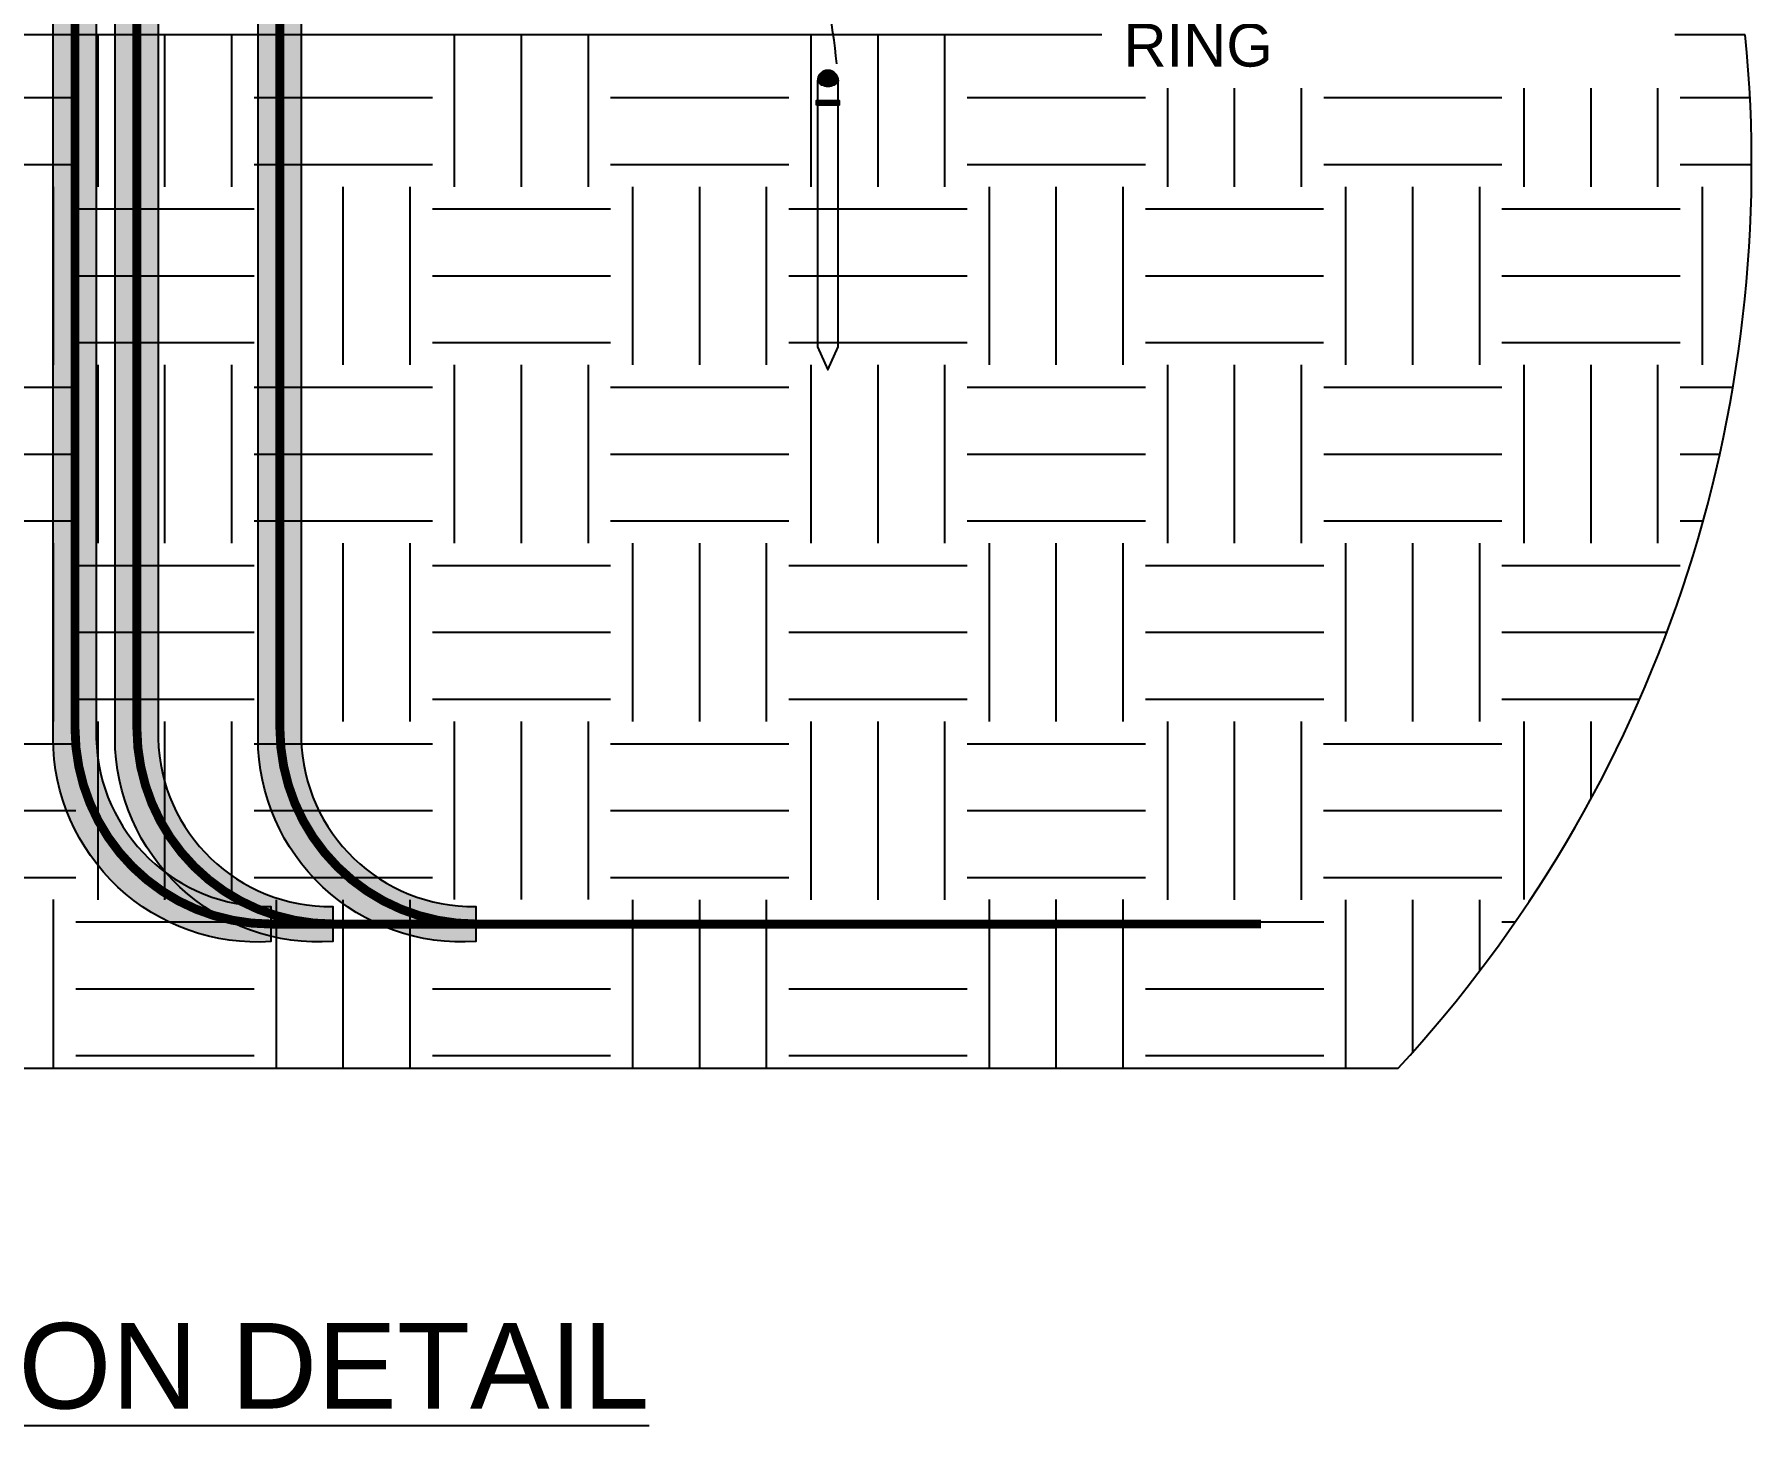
# Paper-space layout 'PV12-03 PCS AUX RACK DETAILS (2)' of a CAD drawing. Header units: feet. Extents: x 5.4 to 34.1, y 1.3 to 21.7.
# Drawn here: x 10.892 to 14.906, y 4.468 to 7.721 of the extents above; entities that cross this region are included whole.
import ezdxf
from ezdxf import colors
from ezdxf.entities.mleader import LeaderData, LeaderLine
from ezdxf.enums import TextEntityAlignment as Align
from ezdxf.math import Vec2, Vec3

# ---------------------------------------------------------------- set-up
doc = ezdxf.new("R2010")
doc.units = ezdxf.units.FT
doc.header["$MEASUREMENT"] = 0
for name, color, linetype in [('DC Homerun', 8, 'Continuous'), ('DETL-HTCH', 253, 'Continuous'), ('DETL-LTLN', 5, 'Continuous'), ('E-POSTS', 4, 'Continuous'), ('G-ANNO-TEXT', 1, 'Continuous'), ('G-ANNO-TEXT @ 1', 1, 'Continuous'), ('PV-COMM-FO', 122, 'FIBER_OPTIC_6 STRAND')]:
    doc.layers.add(name, color=color, linetype=linetype)
doc.styles.add('NEI-A', font='arial.ttf')
doc.linetypes.add('FIBER_OPTIC_6 STRAND', pattern='A,0.2,-0.05,0,-0.05,0.2,-0.15,["FO",Standard,S=0.1,R=0,X=-0.04,Y=-0.05],-0.25,0.2,-0.05,0,-0.05', length=1.2)

# ---------------------------------------------------------------- blocks, each defined once
blk = doc.blocks.new('DETAIL_TITLE')
at = {"style": 'NEI-A'}
blk.add_attdef('DETAIL_TITLE_001', (0.909896588761212, -0.4751383791434918), '', height=0.25, dxfattribs=at)
at = {"style": 'NEI-A', "flags": 8}
blk.add_attdef('#', text='', height=0.25, dxfattribs=at).set_placement((0.5922, -0.5109), align=Align.MIDDLE_CENTER)
at = {"style": 'NEI-A'}
for tag, p in [('SCALE:', (0.9386493124493107, -0.7379200523425924)), ('1"_=_', (1.547398728572484, -0.7379200523425924))]:
    blk.add_attdef(tag, text='', height=0.1094, dxfattribs=at).set_placement(p, align=Align.BOTTOM_LEFT)

psp = doc.layouts.new('PV12-03 PCS AUX RACK DETAILS (2)')

# ---------------------------------------------------------------- hatches: boundary and pattern name
at = {"transparency": 33554513}
h = psp.add_hatch(color=256, dxfattribs=at)
h.dxf.hatch_style = 1
h.paths.add_polyline_path([(11.03638543540968, 10.41296038754566), (10.93544062664451, 10.41296038754566), (10.93544062664451, 9.742321757362756), (11.03638543540967, 9.742321757362756)])
edge = h.paths.add_edge_path()
edge.add_line((11.03638543540967, 9.742321757362756), (10.93544062664451, 9.742321757362756))
edge.add_line((10.93544062664451, 9.742321757362756), (10.93544062664451, 6.074858709195441))
edge.add_arc((11.41267932573339, 6.076163494176602), 0.4772404827462699, 180.1566479970392, 273.7990200490821)
edge.add_line((11.44429976947391, 5.599971698878169), (11.44429973611646, 5.682055032211495))
edge.add_arc((11.4381637454568, 6.08388794161672), 0.4018797549795763, 181.2874011137564, 270.87483886524836, ccw=False)
edge.add_line((11.03638543540967, 6.074858709195397), (11.03638543540968, 9.742321757362756))
h = psp.add_hatch(color=256, dxfattribs=at)
h.dxf.hatch_style = 1
h.paths.add_polyline_path([(11.18103565839879, 10.41306422479524), (11.08009084963363, 10.41306422479524), (11.08009084963363, 9.742425594612328), (11.18103565839879, 9.742425594612328)])
edge = h.paths.add_edge_path()
edge.add_line((11.18103565839879, 9.742425594612328), (11.08009084963363, 9.742425594612328))
edge.add_line((11.08009084963363, 9.742425594612328), (11.08009084963363, 6.074962546445011))
edge.add_arc((11.55732954872251, 6.076267331426178), 0.4772404827462699, 180.1566479970392, 273.7990200490821)
edge.add_line((11.58894999246303, 5.600075536127741), (11.58894995910557, 5.682158869461067))
edge.add_arc((11.58281396844591, 6.083991778866296), 0.4018797549795763, 181.2874011137564, 270.87483886524836, ccw=False)
edge.add_line((11.18103565839878, 6.074962546444973), (11.18103565839879, 9.742425594612332))
h = psp.add_hatch(color=256, dxfattribs=at)
h.dxf.hatch_style = 1
h.paths.add_polyline_path([(11.51529540587426, 10.41306422479524), (11.4143505971091, 10.41306422479524), (11.4143505971091, 9.742425594612328), (11.51529540587426, 9.742425594612328)])
edge = h.paths.add_edge_path()
edge.add_line((11.51529540587426, 9.742425594612328), (11.4143505971091, 9.742425594612328))
edge.add_line((11.4143505971091, 9.742425594612328), (11.4143505971091, 6.074962546445011))
edge.add_arc((11.89158929619798, 6.076267331426178), 0.4772404827462699, 180.1566479970392, 273.7990200490821)
edge.add_line((11.9232097399385, 5.600075536127741), (11.92320970658104, 5.682158869461067))
edge.add_arc((11.91707371592138, 6.083991778866296), 0.4018797549795763, 181.2874011137564, 270.87483886524836, ccw=False)
edge.add_line((11.51529540587426, 6.074962546444973), (11.51529540587426, 9.742425594612332))
at = {"layer": 'DETL-HTCH'}
h = psp.add_hatch(dxfattribs=at)
h.set_pattern_fill('EARTH', color=256, scale=1.666666666666667)
h.set_pattern_definition([(0, (-687.7618135676078, 134.9163641795204), (0.4166666666666666, 0.4166666666666666), [0.4166666666666666, -0.4166666666666666]), (0, (-687.7618135676078, 135.0726141795204), (0.4166666666666666, 0.4166666666666666), [0.4166666666666666, -0.4166666666666666]), (0, (-687.7618135676078, 135.2288641795204), (0.4166666666666666, 0.4166666666666666), [0.4166666666666666, -0.4166666666666666]), (90, (-687.7097302342743, 135.2809475128539), (-0.4166666666666666, 0.4166666666666666), [0.4166666666666666, -0.4166666666666666]), (90, (-687.5534802342743, 135.2809475128539), (-0.4166666666666666, 0.4166666666666666), [0.4166666666666666, -0.4166666666666666]), (90, (-687.3972302342743, 135.2809475128539), (-0.4166666666666666, 0.4166666666666666), [0.4166666666666666, -0.4166666666666666])])
h.paths.add_polyline_path([(14.89070218640114, 7.719796508348751), (7.382403188194473, 7.719796508348524), (5.457437154668298, 7.719796508348751, 0.2110248186853525), (6.243844658717933, 5.331591283962568, 0.2122915759494182), (6.305716810813692, 5.304081612632687), (14.07917391354863, 5.304081612630413, 0.2141534534430628)])
at = {"layer": 'E-POSTS'}
h = psp.add_hatch(color=256, dxfattribs=at)
h.dxf.hatch_style = 1
h.paths.add_polyline_path([(12.77079695291694, 7.612160361671257, -0.5484472093246), (12.72204443393835, 7.612160361671257, -1)])

# ---------------------------------------------------------------- linework, layer by layer
at = {"layer": 'DC Homerun'}
for points in [[(11.03638543540968, 10.41313463514851), (11.03638543540967, 6.074858709195397, 0.4121061334779914), (11.44429973611646, 5.682055032211495), (11.44429976947391, 5.599971698878169, -0.4329581644550554), (10.93544062664451, 6.074858709195429), (10.93544062664451, 10.41296038754566), (11.03638543540968, 10.41296038754566)], [(11.18103565839879, 10.41323847239808), (11.18103565839878, 6.074962546444973, 0.4121061334779914), (11.58894995910557, 5.682158869461071), (11.58894999246303, 5.600075536127741, -0.4329581644550554), (11.08009084963363, 6.074962546445001), (11.08009084963363, 10.41306422479524), (11.18103565839879, 10.41306422479524)], [(11.51529540587426, 10.41323847239808), (11.51529540587426, 6.074962546444973, 0.4121061334779914), (11.92320970658104, 5.682158869461071), (11.9232097399385, 5.600075536127741, -0.4329581644550554), (11.4143505971091, 6.074962546445001), (11.4143505971091, 10.41306422479524), (11.51529540587426, 10.41306422479524)]]:
    psp.add_lwpolyline(points, format="xyb", dxfattribs=at)
at = {"layer": 'DETL-LTLN'}
for p, q in [((14.89070218640114, 7.719796508348751), (5.457437154660568, 7.719796508348751)), ((6.305716810813692, 5.304081612632687), (14.07917391355909, 5.304081612630413))]:
    psp.add_line(p, q, dxfattribs=at)
psp.add_arc((11.79419682807242, 7.415858881646288), 3.111386108326036, 317.2558663450191, 5.605912684073316, dxfattribs=at)
at = {"layer": 'E-POSTS', "flags": 128}
psp.add_lwpolyline([(12.72177723271209, 7.612160361671257), (12.72177723271209, 6.990002064499602), (12.74615349220139, 6.936617066392098), (12.77052975169067, 6.990002064499602), (12.77052975169067, 7.612160361671257)], dxfattribs=at)
for points in [[(12.77079695291694, 7.612160361671257, -0.5484472093245999), (12.72204443393835, 7.612160361671257)], [(12.72001476933652, 7.564216148962585, -0.5563367264313166), (12.72001476933652, 7.566447049452814), (12.77240897988216, 7.566447049452814, -0.6992665535836763), (12.77240897988216, 7.564216148962585)], [(12.72001476933652, 7.561985248472358, -0.5563367264313166), (12.72001476933652, 7.564216148962585), (12.77240897988216, 7.564216148962585, -0.6992665535836763), (12.77240897988216, 7.561985248472358)], [(12.72001476933652, 7.559754347982131, -0.5563367264313166), (12.72001476933652, 7.561985248472358), (12.77240897988216, 7.561985248472358, -0.6992665535836763), (12.77240897988216, 7.559754347982131)], [(12.72001476933652, 7.557523447491902, -0.5563367264313166), (12.72001476933652, 7.559754347982131), (12.77240897988216, 7.559754347982131, -0.6992665535836763), (12.77240897988216, 7.557523447491902)]]:
    psp.add_lwpolyline(points, format="xyb", dxfattribs=at)
psp.add_lwpolyline([(12.72001476933652, 7.555292547001675, -0.5563367264313166), (12.72001476933652, 7.557523447491902), (12.77240897988216, 7.557523447491902, -0.6992665535836763), (12.77240897988216, 7.555292547001675)], format="xyb", close=True, dxfattribs=at)
at = {"layer": 'E-POSTS'}
psp.add_arc((12.74642069342765, 7.612160361671257), 0.02437625948929659, 0, 180, dxfattribs=at)
at = {"layer": 'PV-COMM-FO', "const_width": 0.02083333333333333}
psp.add_lwpolyline([(11.92320972325947, 5.641117948856622, -0.4136406844081682), (11.46550208368824, 6.097928121337028), (11.46550208368827, 10.45804798228409)], format="xyb", dxfattribs=at)

# ---------------------------------------------------------------- block references
at = {"layer": 'G-ANNO-TEXT @ 1'}
ref = psp.add_blockref('DETAIL_TITLE', (6.914073990456068, 4.937149930971004), dxfattribs=at)
ref.add_attrib('DETAIL_TITLE_001', '%%USCADA RACK ELEVATION DETAIL', (7.811419419599273, 4.508464484978945), dxfattribs={"layer": '0', "height": 0.2, "style": 'NEI-A'})

# ---------------------------------------------------------------- next in the draw order: leaders
at = {"layer": 'G-ANNO-TEXT'}
ml = psp.add_multileader_mtext('Standard', dxfattribs=at)
ml.set_content('\\A1; TO INVERTER  GROUNDING RING', color=256, style='NEI-A')
ml.set_leader_properties()
ml.build(insert=Vec2(0, 0))
ml.multileader.update_dxf_attribs({"dogleg_length": 0.0625, "arrow_head_size": 0.125})
ctx = ml.context
ctx.base_point, ctx.char_height, ctx.arrow_head_size, ctx.landing_gap_size, ctx.plane_origin = Vec3(13.34719210718212, 8.027887911338752), 0.1, 0.125, 0.09, Vec3(-19.8467970728674, -35.65647188293397)
notes = []
notes.append((ctx, [(1, (1, 1, 0), (13.28469210718212, 8.027887911338752), (1, 0), 0.0625, [(1, [(12.69116816768894, 7.954780116376981)], 0, [])])]))
ctx.mtext.insert, ctx.mtext.width, ctx.mtext.defined_height, ctx.mtext.flow_direction = Vec3(13.43719210718212, 8.078740571638885), 1.238536178399579, 0.2358183852452293, 5
ctx.mtext.has_bg_fill, ctx.mtext.bg_color, ctx.mtext.bg_scale_factor, ctx.mtext.bg_transparency, ctx.mtext.use_window_bg_color = 1, -1027028792, 1.5, 0, 1
for ctx, leaders in notes:
    for number, flags, end, landing, length, lines in leaders:
        leader = LeaderData()
        leader.index, (leader.has_last_leader_line, leader.has_dogleg_vector, leader.attachment_direction) = number, flags
        leader.last_leader_point, leader.dogleg_vector, leader.dogleg_length = Vec3(end), Vec3(landing), length
        for number, points, colour, breaks in lines:
            line = LeaderLine()
            line.index, line.vertices, line.color, line.breaks = number, Vec3.list(points), colors.encode_raw_color(colour), breaks
            leader.lines.append(line)
        ctx.leaders.append(leader)

# ---------------------------------------------------------------- next in the draw order: linework, layer by layer
at = {"layer": 'E-POSTS'}
psp.add_open_spline([(12.76728155791925, 7.651837438560951), (12.75742406826374, 7.749822008085528), (12.73681076523148, 7.851143895103955), (12.71755529745361, 7.900025807203858)], degree=3, dxfattribs=at)
at = {"layer": 'PV-COMM-FO', "const_width": 0.02083333333333333}
psp.add_lwpolyline([(13.28014894104424, 5.64101411160705), (11.44429975279488, 5.64101411160705, -0.4136406844081682), (10.98659211322366, 6.097824284087452), (10.98659211322369, 10.45794414503451)], format="xyb", dxfattribs=at)
at = {"layer": 'PV-COMM-FO'}
psp.add_lwpolyline([(13.75905891150882, 5.641117948856622, 0.020833, 0.020833, 0), (11.588949975784, 5.641117948856622, 0.02083333333333333, 0.02083333333333333, -0.4136406844081682), (11.13124233621277, 6.097928121337028, 0.02083333333333333, 0.02083333333333333, 0), (11.1312423362128, 10.45804798228409, 0.02083333333333333, 0.02083333333333333, 0)], format="xyseb", dxfattribs=at)

doc.saveas('drawing.dxf')
